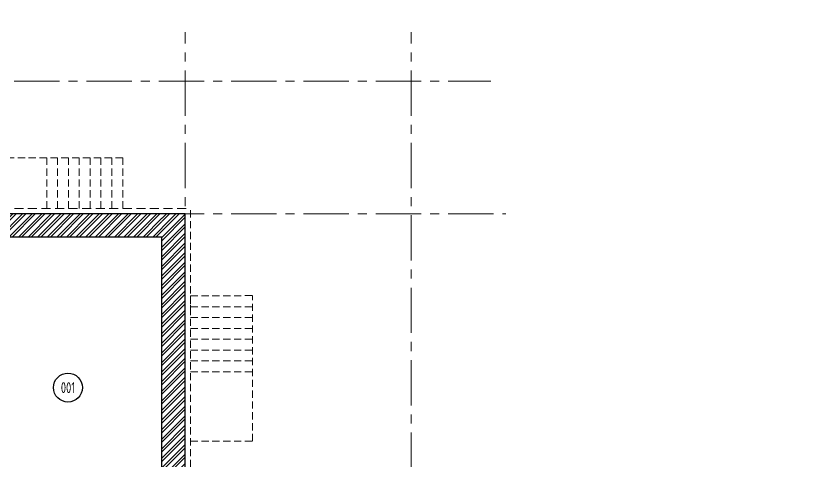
# Model space of a CAD drawing. Header units: millimetres. Extents: x -8417289 to 9420486, y 0 to 166066.
# Drawn here: x -289257 to -267188, y 75856 to 88151 of the extents above; entities that cross this region are included whole.
import ezdxf
from ezdxf import colors
from ezdxf.entities.mleader import LeaderData, LeaderLine
from ezdxf.enums import TextEntityAlignment as Align
from ezdxf.math import Vec2, Vec3

# ---------------------------------------------------------------- set-up
doc = ezdxf.new("R2010")
doc.units = ezdxf.units.MM
doc.header["$MEASUREMENT"] = 0
for name, pattern in [('ADSK_Штриховая_ш2 п1', [3, 2, -1]), ('CENTER', [2, 1.25, -0.25, 0.25, -0.25]), ('TRATTEGGIATA', [0.75, 0.5, -0.25])]:
    doc.linetypes.add(name, pattern=pattern)
doc.layers.get('0').update_dxf_attribs({"color": 250, "lineweight": 9})
for name, color, linetype, lineweight in [('_АР ТЕКСТ', 250, 'Continuous', 25), ('АР_Маркер экспликации', 239, 'Continuous', 13), ('АР_МосжилНии_Стены', 127, 'Continuous', 30), ('АР_Номер помещения', 1, 'Continuous', 25), ('АР_Оси', 195, 'Continuous', 9), ('АР_тонкая линия', 250, 'Continuous', 0), ('АР_Штриховка кирпич', 250, 'Continuous', 9)]:
    doc.layers.add(name, color=color, linetype=linetype, lineweight=lineweight)
doc.layers.add('ТХ_примечание', color=40, linetype='Continuous')
doc.styles.add('ISOCPEUR', font='isocpeur.TTF')

# ---------------------------------------------------------------- blocks, each defined once
blk = doc.blocks.new('*U260')
at = {"layer": 'АР_Номер помещения', "color": 7}
blk.add_circle((-16571, -1005), 400, dxfattribs=at)
at = {"color": 7, "style": 'ISOCPEUR', "width": 0.7, "flags": 1}
blk.add_attdef('КАТЕГОРИЯ', (-499, -2092), '', height=250, dxfattribs=at)
at = {"layer": 'АР_Номер помещения', "color": 7, "style": 'ISOCPEUR', "width": 0.7}
blk.add_attdef('НОМЕР_ПОМЕЩЕНИЯ', text='', height=300, dxfattribs=at).set_placement((-16571, -1005), align=Align.MIDDLE_CENTER)
blk = doc.blocks.new('_DotSmall')
at = {"color": 0, "linetype": 'ByBlock', "const_width": 0.5}
blk.add_lwpolyline([(-0.0625, 0, 1), (0.0625, 0, 1)], format="xyb", close=True, dxfattribs=at)

msp = doc.modelspace()

# ---------------------------------------------------------------- hatches: boundary and pattern name
at = {"layer": 'АР_Штриховка кирпич', "ltscale": 100}
h = msp.add_hatch(dxfattribs=at)
h.set_pattern_fill('ANSI32', color=256, scale=500)
h.paths.add_polyline_path([(-295717, 82685.7), (-285220, 82685.7), (-285216.9, 82043.2), (-295713.6, 82043.2)])
h = msp.add_hatch(dxfattribs=at)
h.set_pattern_fill('ANSI32', color=256, scale=500)
h.paths.add_polyline_path([(-285214.6, 82685.7), (-284575.7, 82685.7), (-284577.3, 67156.9), (-285215.8, 67156.9)])

# ---------------------------------------------------------------- linework, layer by layer
at = {"linetype": 'TRATTEGGIATA', "ltscale": 500}
msp.add_line((-294927, 82835.8), (-284427.1, 82835.7), dxfattribs=at)
at = {"layer": 'АР_МосжилНии_Стены', "ltscale": 100}
for points in [[(-284577, 67152), (-284576.8, 82685.7), (-295076.9, 82685.7), (-295076.8, 86650.7), (-301711.9, 86650.7), (-301711.9, 86531.8)], [(-285218.4, 67151.9), (-285218.8, 82043.2), (-295076.9, 82043.2)]]:
    msp.add_lwpolyline(points, dxfattribs=at)
at = {"layer": 'АР_Оси', "linetype": 'CENTER', "ltscale": 1000}
for p, q in [((-284577, 53394.4), (-284577, 87701.9)), ((-278327, 53394.4), (-278327, 87701.9)), ((-359305.8, 86350.7), (-276127.4, 86350.7)), ((-359305.8, 82685.7), (-275708.6, 82685.7))]:
    msp.add_line(p, q, dxfattribs=at)
at = {"layer": 'АР_тонкая линия', "linetype": 'ADSK_Штриховая_ш2 п1', "ltscale": 100}
for p, q in [((-286306.2, 84235.9), (-291106, 84235.9)), ((-288406.2, 84235.9), (-288406.2, 82835.7)), ((-288106.2, 84235.9), (-288106.2, 82835.7)), ((-287806.2, 84235.9), (-287806.2, 82835.7)), ((-287506.2, 84235.9), (-287506.2, 82835.7)), ((-287206.2, 84235.9), (-287206.2, 82835.7)), ((-286906.2, 84235.9), (-286906.2, 82835.7)), ((-286606.2, 84235.9), (-286606.2, 82835.7)), ((-286306.2, 84235.9), (-286306.2, 82835.7)), ((-284427, 68486.9), (-284426.9, 82835.7)), ((-284427, 80419.9), (-282716.8, 80425)), ((-284427, 79960), (-284427, 80419.9)), ((-282716.8, 76402.6), (-282716.8, 80425)), ((-284427, 80119.9), (-282716.8, 80119.9)), ((-284427, 79819.9), (-282716.8, 79819.9)), ((-284427, 79519.9), (-282716.8, 79519.9)), ((-284427, 79219.9), (-282716.8, 79219.9)), ((-284427, 78919.9), (-282716.8, 78919.9)), ((-284427, 78619.9), (-282716.8, 78619.9)), ((-284427, 78319.9), (-282716.8, 78319.9)), ((-284427, 76402.6), (-282716.8, 76402.6))]:
    msp.add_line(p, q, dxfattribs=at)

# ---------------------------------------------------------------- block references
at = {"layer": 'АР_Маркер экспликации', "color": 7}
ref = msp.add_blockref('*U260', (-271247.7, 78888.9), dxfattribs=at)
ref.add_attrib('НОМЕР_ПОМЕЩЕНИЯ', '001', dxfattribs={"layer": 'АР_Номер помещения', "color": 7, "height": 300, "style": 'ISOCPEUR', "width": 0.7}).set_placement((-287819.2, 77883.9), align=Align.MIDDLE_CENTER)

# ---------------------------------------------------------------- leaders
at = {"layer": '_АР ТЕКСТ'}
ml = msp.add_multileader_mtext('Standard', dxfattribs=at)
ml.set_content('{\\W0.8;-2,550}', color=256, style='ISOCPEUR')
ml.set_leader_properties(color=256, linetype='Continuous', lineweight=-1)
ml.set_arrow_properties(name='DOTSMALL')
ml.build(insert=Vec2(0, 0))
ml.multileader.update_dxf_attribs({"has_text_frame": 1, "text_left_attachment_type": 4, "text_right_attachment_type": 4, "dogleg_length": 100, "arrow_head_size": 180})
ctx = ml.context
ctx.base_point, ctx.char_height, ctx.arrow_head_size, ctx.landing_gap_size, ctx.plane_origin = Vec3(-302775.8, 123943.3, -2), 250, 180, 50, Vec3(-302295.5, 121699.2, -2)
ctx.left_attachment, ctx.right_attachment = 4, 4
notes = []
notes.append((ctx, [(0, (0, 0, 0), (0, 0), (1, 0), 1, [])]))
ctx.mtext.insert, ctx.mtext.width, ctx.mtext.defined_height, ctx.mtext.line_spacing_style, ctx.mtext.flow_direction = Vec3(-302725.8, 124276.6, -2), 801.086, 330.7, 2, 5
ml = msp.add_multileader_mtext('Standard', dxfattribs=at)
ml.set_content('{\\W0.8;-2,550}', color=256, style='ISOCPEUR')
ml.set_leader_properties(color=256, linetype='Continuous', lineweight=-1)
ml.set_arrow_properties(name='DOTSMALL')
ml.build(insert=Vec2(0, 0))
ml.multileader.update_dxf_attribs({"has_text_frame": 1, "text_left_attachment_type": 4, "text_right_attachment_type": 4, "dogleg_length": 100, "arrow_head_size": 180})
ctx = ml.context
ctx.base_point, ctx.char_height, ctx.arrow_head_size, ctx.landing_gap_size, ctx.plane_origin = Vec3(-314736, 120073.3, -2), 250, 180, 50, Vec3(-314255.7, 117829.3, -2)
ctx.left_attachment, ctx.right_attachment = 4, 4
notes.append((ctx, [(0, (0, 0, 0), (0, 0), (1, 0), 1, [])]))
ctx.mtext.insert, ctx.mtext.width, ctx.mtext.defined_height, ctx.mtext.line_spacing_style, ctx.mtext.flow_direction = Vec3(-314686, 120406.6, -2), 801.086, 330.7, 2, 5
at = {"layer": 'ТХ_примечание'}
ml = msp.add_multileader_mtext('Standard', dxfattribs=at)
ml.set_content('\\pxsm1,qc;{\\C256;предусмотреть поддон 600х600 в строительном исполнении}', color=7, style='ISOCPEUR')
ml.set_leader_properties(color=256, lineweight=25)
ml.build(insert=Vec2(0, 0))
ml.multileader.update_dxf_attribs({"text_left_attachment_type": 6, "text_right_attachment_type": 6, "dogleg_length": 150, "arrow_head_size": 225, "scale": 75})
ctx = ml.context
ctx.base_point, ctx.scale, ctx.char_height, ctx.arrow_head_size, ctx.landing_gap_size, ctx.plane_origin = Vec3(-199354.5, 84852.7, -0.6), 75, 187.5, 225, 150, Vec3(-173691.9, 70267.4, -0.6)
ctx.left_attachment, ctx.right_attachment, ctx.text_align_type = 6, 6, 1
notes.append((ctx, [(0, (1, 1, 0), (-199504.5, 84852.7, -0.6), (1, 0), 150, [(1, [(-202870.4, 83672.3, -0.6)], 0, [])])]))
ctx.mtext.insert, ctx.mtext.width, ctx.mtext.defined_height, ctx.mtext.alignment, ctx.mtext.line_spacing_factor, ctx.mtext.flow_direction = Vec3(-197892.8, 85077.7, -0.6), 2623.525, 2263.3, 2, 0.8, 5
ml = msp.add_multileader_mtext('Standard', dxfattribs=at)
ml.set_content('\\pxsm1,qc;{\\C256;предусмотреть поддон 600х600 в строительном исполнении}', color=7, style='ISOCPEUR')
ml.set_leader_properties(color=256, lineweight=25)
ml.build(insert=Vec2(0, 0))
ml.multileader.update_dxf_attribs({"text_left_attachment_type": 6, "text_right_attachment_type": 6, "dogleg_length": 150, "arrow_head_size": 225, "scale": 75})
ctx = ml.context
ctx.base_point, ctx.scale, ctx.char_height, ctx.arrow_head_size, ctx.landing_gap_size, ctx.plane_origin = Vec3(-186901.4, 77273.2, -0.6), 75, 187.5, 225, 150, Vec3(-161238.8, 62687.9, -0.6)
ctx.left_attachment, ctx.right_attachment, ctx.text_align_type = 6, 6, 1
notes.append((ctx, [(0, (1, 1, 0), (-187051.4, 77273.2, -0.6), (1, 0), 150, [(1, [(-191340.2, 78196.2, -0.6)], 0, [])])]))
ctx.mtext.insert, ctx.mtext.width, ctx.mtext.defined_height, ctx.mtext.alignment, ctx.mtext.line_spacing_factor, ctx.mtext.flow_direction = Vec3(-185439.6, 77498.2, -0.6), 2623.525, 2263.3, 2, 0.8, 5
for ctx, leaders in notes:
    for number, flags, end, landing, length, lines in leaders:
        leader = LeaderData()
        leader.index, (leader.has_last_leader_line, leader.has_dogleg_vector, leader.attachment_direction) = number, flags
        leader.last_leader_point, leader.dogleg_vector, leader.dogleg_length = Vec3(end), Vec3(landing), length
        for number, points, colour, breaks in lines:
            line = LeaderLine()
            line.index, line.vertices, line.color, line.breaks = number, Vec3.list(points), colors.encode_raw_color(colour), breaks
            leader.lines.append(line)
        ctx.leaders.append(leader)

doc.saveas('drawing.dxf')
